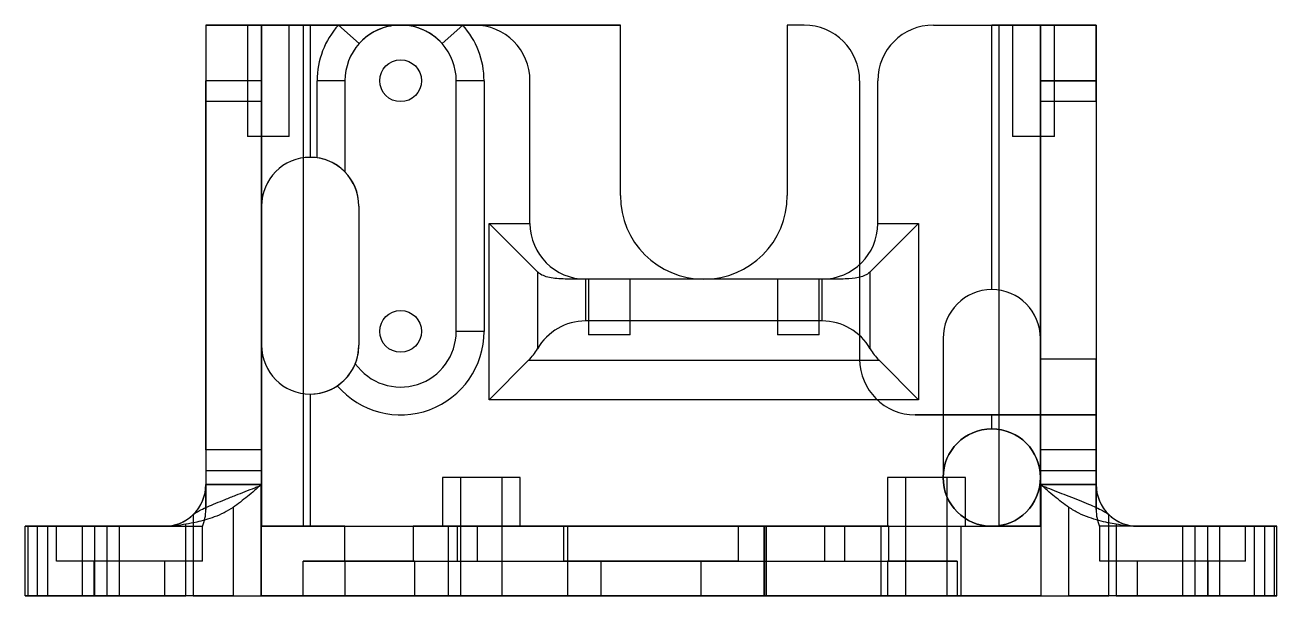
# Model space of a CAD drawing. Header units: millimetres. Extents: x -67 to 338, y -112 to 327.
# Drawn here: x 95.7 to 185.7, y -34.7 to 6.3 of the extents above; entities that cross this region are included whole.
import ezdxf

# ---------------------------------------------------------------- set-up
doc = ezdxf.new("R2010")
doc.units = ezdxf.units.MM

msp = doc.modelspace()

# ---------------------------------------------------------------- linework, layer by layer
at = {"color": 7, "linetype": 'Continuous', "lineweight": 25}
for p, q in [((108.708, 6.304), (112.708, 6.304)), ((112.708, 6.304), (108.708, 6.304)), ((108.708, 6.304), (108.708, -26.696)), ((111.708, 6.304), (111.708, -1.696)), ((114.708, 6.304), (111.708, 6.304)), ((138.508, 6.304), (112.708, 6.304)), ((112.708, 6.304), (115.708, 6.304)), ((112.708, 6.304), (116.208, 6.304)), ((115.708, 6.304), (112.708, 6.304)), ((112.708, 6.304), (116.208, 6.304)), ((116.208, 6.304), (112.708, 6.304)), ((112.708, 6.304), (112.708, -26.696)), ((112.708, -6.696), (112.708, 6.304)), ((112.708, 6.304), (112.708, -29.696)), ((114.708, -1.696), (114.708, 6.304)), ((115.708, 6.304), (115.708, -29.696)), ((116.208, 6.304), (118.236, 6.304)), ((128.008, 6.304), (116.208, 6.304)), ((116.208, 6.304), (116.208, -3.196)), ((116.208, 6.304), (138.508, 6.304)), ((118.236, 6.304), (122.708, 6.304)), ((119.727, 4.971), (118.236, 6.304)), ((122.708, 6.304), (127.18, 6.304)), ((127.18, 6.304), (125.69, 4.971)), ((127.18, 6.304), (128.008, 6.304)), ((138.508, -5.946), (138.508, 6.304)), ((151.708, 6.304), (150.508, 6.304)), ((150.508, 6.304), (150.508, -5.946)), ((161.008, 6.304), (165.208, 6.304)), ((165.208, -12.696), (165.208, 6.304)), ((165.208, 6.304), (168.708, 6.304)), ((168.708, 6.304), (165.208, 6.304)), ((165.708, 6.304), (168.708, 6.304)), ((165.708, 6.304), (165.708, -29.696)), ((168.708, 6.304), (165.708, 6.304)), ((166.708, 6.304), (166.708, -1.696)), ((169.708, 6.304), (166.708, 6.304)), ((168.708, -26.696), (168.708, 6.304)), ((168.708, 6.304), (168.708, 2.304)), ((168.708, 6.304), (168.708, -16.196)), ((168.708, -29.696), (168.708, 6.304)), ((168.708, 6.304), (172.708, 6.304)), ((172.708, 6.304), (168.708, 6.304)), ((169.708, -1.696), (169.708, 6.304)), ((172.708, 6.304), (172.708, -26.696)), ((172.708, 2.304), (172.708, 6.304)), ((112.708, 2.304), (108.708, 2.304)), ((112.708, 2.304), (108.708, 2.304)), ((112.708, 2.304), (108.708, 2.304)), ((112.708, 2.304), (108.708, 2.304)), ((112.708, 2.304), (108.708, 2.304)), ((108.708, 0.804), (108.708, 2.304)), ((108.708, 0.804), (108.708, 2.304)), ((108.708, 0.804), (108.708, 2.304)), ((108.708, 0.804), (108.708, 2.304)), ((108.708, 0.804), (108.708, 2.304)), ((112.708, 0.804), (112.708, 2.304)), ((112.708, 0.804), (112.708, 2.304)), ((112.708, 0.804), (112.708, 2.304)), ((112.708, 0.804), (112.708, 2.304)), ((112.708, 0.804), (112.708, 2.304)), ((116.708, -3.232), (116.708, 2.304)), ((118.708, 2.304), (116.708, 2.304)), ((118.708, 2.304), (118.708, -4.247)), ((126.708, -15.696), (126.708, 2.304)), ((128.708, 2.304), (126.708, 2.304)), ((128.708, 2.304), (128.708, -15.696)), ((132.008, -7.946), (132.008, 2.304)), ((155.708, 2.304), (155.708, -17.696)), ((157.008, -7.946), (157.008, 2.304)), ((172.708, 2.304), (168.708, 2.304)), ((172.708, 2.304), (168.708, 2.304)), ((172.708, 2.304), (168.708, 2.304)), ((172.708, 2.304), (168.708, 2.304)), ((172.708, 2.304), (168.708, 2.304)), ((168.708, 0.804), (168.708, 2.304)), ((168.708, 0.804), (168.708, 2.304)), ((168.708, 0.804), (168.708, 2.304)), ((168.708, 0.804), (168.708, 2.304)), ((168.708, 2.304), (168.708, -17.696)), ((168.708, 0.804), (168.708, 2.304)), ((168.708, 2.304), (172.708, 2.304)), ((172.708, 0.804), (172.708, 2.304)), ((172.708, 0.804), (172.708, 2.304)), ((172.708, 0.804), (172.708, 2.304)), ((172.708, 0.804), (172.708, 2.304)), ((172.708, 0.804), (172.708, 2.304)), ((172.708, 2.304), (172.708, -17.696)), ((108.708, -24.196), (108.708, 0.804)), ((112.708, 0.804), (108.708, 0.804)), ((112.708, 0.804), (112.708, -24.196)), ((168.708, 0.804), (168.708, -24.196)), ((172.708, 0.804), (168.708, 0.804)), ((172.708, 0.804), (172.708, -24.196)), ((114.708, -1.696), (111.708, -1.696)), ((169.708, -1.696), (166.708, -1.696)), ((112.708, -16.696), (112.708, -6.696)), ((119.708, -6.696), (119.708, -16.696)), ((129.08, -20.603), (129.08, -7.946)), ((129.08, -7.946), (132.008, -7.946)), ((132.544, -11.41), (129.08, -7.946)), ((159.936, -7.946), (156.472, -11.41)), ((157.008, -7.946), (159.936, -7.946)), ((159.936, -7.946), (159.936, -20.603)), ((132.544, -11.41), (132.544, -16.946)), ((156.472, -16.946), (156.472, -11.41)), ((153.008, -11.946), (136.008, -11.946)), ((136.008, -11.946), (136.008, -14.946)), ((136.208, -11.946), (136.208, -15.946)), ((139.208, -11.946), (136.208, -11.946)), ((139.208, -15.946), (139.208, -11.946)), ((149.808, -11.946), (149.808, -15.946)), ((152.808, -11.946), (149.808, -11.946)), ((152.808, -15.946), (152.808, -11.946)), ((153.008, -14.946), (153.008, -11.946)), ((153.008, -14.946), (136.008, -14.946)), ((128.708, -15.696), (126.708, -15.696)), ((139.208, -15.946), (136.208, -15.946)), ((152.808, -15.946), (149.808, -15.946)), ((161.708, -16.196), (161.708, -26.196)), ((112.708, -26.696), (112.708, -16.696)), ((112.708, -16.696), (112.708, -29.696)), ((131.908, -17.775), (129.08, -20.603)), ((131.908, -17.775), (157.108, -17.775)), ((159.936, -20.603), (157.108, -17.775)), ((168.708, -17.696), (168.708, -21.696)), ((172.708, -17.696), (168.708, -17.696)), ((172.708, -21.696), (172.708, -17.696)), ((116.208, -20.196), (116.208, -29.696)), ((159.936, -20.603), (129.08, -20.603)), ((168.708, -21.696), (159.708, -21.696)), ((159.708, -21.696), (165.208, -21.696)), ((165.208, -22.696), (165.208, -21.696)), ((165.208, -21.696), (168.708, -21.696)), ((168.708, -21.696), (168.708, -26.196)), ((168.708, -21.696), (172.708, -21.696)), ((172.708, -21.696), (168.708, -21.696)), ((172.708, -26.696), (172.708, -21.696)), ((108.708, -24.196), (108.708, -25.696)), ((108.708, -24.196), (108.708, -25.696)), ((108.708, -24.196), (108.708, -25.696)), ((108.708, -24.196), (108.708, -25.696)), ((108.708, -24.196), (108.708, -25.696)), ((112.708, -24.196), (108.708, -24.196)), ((112.708, -24.196), (112.708, -25.696)), ((112.708, -24.196), (112.708, -25.696)), ((112.708, -24.196), (112.708, -25.696)), ((112.708, -24.196), (112.708, -25.696)), ((112.708, -24.196), (112.708, -25.696)), ((168.708, -24.196), (168.708, -25.696)), ((168.708, -24.196), (168.708, -25.696)), ((168.708, -24.196), (168.708, -25.696)), ((168.708, -24.196), (168.708, -25.696)), ((168.708, -24.196), (168.708, -25.696)), ((172.708, -24.196), (168.708, -24.196)), ((172.708, -24.196), (172.708, -25.696)), ((172.708, -24.196), (172.708, -25.696)), ((172.708, -24.196), (172.708, -25.696)), ((172.708, -24.196), (172.708, -25.696)), ((172.708, -24.196), (172.708, -25.696)), ((108.708, -25.696), (112.708, -25.696)), ((108.708, -25.696), (112.708, -25.696)), ((108.708, -25.696), (112.708, -25.696)), ((108.708, -25.696), (112.708, -25.696)), ((108.708, -25.696), (112.708, -25.696)), ((168.708, -25.696), (172.708, -25.696)), ((168.708, -25.696), (172.708, -25.696)), ((168.708, -25.696), (172.708, -25.696)), ((168.708, -25.696), (172.708, -25.696)), ((168.708, -25.696), (172.708, -25.696)), ((108.708, -26.696), (112.708, -26.696)), ((112.708, -26.696), (108.708, -26.696)), ((112.675, -34.696), (112.675, -26.725)), ((125.708, -26.196), (125.708, -29.696)), ((125.708, -26.196), (125.708, -29.696)), ((131.308, -26.196), (125.721, -26.196)), ((131.308, -26.196), (125.721, -26.196)), ((127.008, -26.196), (127.008, -34.696)), ((127.008, -26.196), (127.008, -34.696)), ((130.008, -26.196), (127.008, -26.196)), ((130.008, -26.196), (127.008, -26.196)), ((130.008, -34.696), (130.008, -26.196)), ((130.008, -34.696), (130.008, -26.196)), ((131.308, -29.696), (131.308, -26.196)), ((131.308, -29.696), (131.308, -26.196)), ((157.708, -26.196), (157.708, -29.696)), ((157.708, -26.196), (157.708, -29.696)), ((163.308, -26.196), (157.721, -26.196)), ((163.308, -26.196), (157.721, -26.196)), ((159.008, -26.196), (159.008, -34.696)), ((159.008, -26.196), (159.008, -34.696)), ((162.008, -26.196), (159.008, -26.196)), ((162.008, -26.196), (159.008, -26.196)), ((162.008, -34.696), (162.008, -26.196)), ((162.008, -34.696), (162.008, -26.196)), ((163.308, -29.696), (163.308, -26.196)), ((163.308, -29.696), (163.308, -26.196)), ((168.708, -26.196), (168.708, -26.696)), ((168.708, -26.196), (168.708, -29.696)), ((172.708, -26.696), (168.708, -26.696)), ((168.708, -26.696), (172.708, -26.696)), ((168.742, -26.725), (168.742, -34.696)), ((110.663, -28.343), (110.663, -34.696)), ((170.753, -34.696), (170.753, -28.343)), ((95.708, -29.696), (96.608, -29.696)), ((96.608, -29.696), (95.708, -29.696)), ((95.708, -29.696), (97.317, -29.696)), ((95.905, -29.696), (95.708, -29.696)), ((95.708, -34.696), (95.708, -29.696)), ((105.708, -29.696), (95.905, -29.696)), ((95.905, -29.696), (95.905, -34.696)), ((96.608, -29.696), (101.608, -29.696)), ((99.808, -29.696), (96.608, -29.696)), ((96.608, -34.696), (96.608, -29.696)), ((97.317, -29.696), (105.84, -29.696)), ((97.317, -29.696), (97.317, -34.696)), ((97.958, -29.696), (97.958, -32.196)), ((105.708, -29.696), (97.972, -29.696)), ((100.708, -29.696), (99.808, -29.696)), ((99.808, -29.696), (99.808, -34.696)), ((101.608, -29.696), (100.708, -29.696)), ((100.708, -29.696), (100.708, -34.696)), ((101.608, -29.696), (102.508, -29.696)), ((102.508, -29.696), (101.608, -29.696)), ((101.608, -34.696), (101.608, -29.696)), ((102.508, -34.696), (102.508, -29.696)), ((105.84, -29.696), (105.708, -29.696)), ((105.708, -29.696), (108.445, -29.696)), ((107.272, -34.696), (107.272, -29.545)), ((107.774, -28.872), (107.806, -28.843)), ((107.806, -28.843), (107.806, -34.696)), ((108.458, -32.196), (108.458, -29.696)), ((116.208, -29.696), (112.708, -29.696)), ((112.708, -29.696), (115.708, -29.696)), ((116.208, -29.696), (112.708, -29.696)), ((118.708, -29.696), (112.708, -29.696)), ((112.708, -29.696), (118.708, -29.696)), ((112.708, -29.696), (116.208, -29.696)), ((112.708, -34.696), (112.708, -29.696)), ((115.708, -29.696), (165.708, -29.696)), ((116.208, -29.696), (165.208, -29.696)), ((118.708, -32.196), (118.708, -29.696)), ((123.608, -29.696), (123.608, -32.196)), ((123.608, -29.696), (123.608, -32.196)), ((126.808, -29.696), (123.621, -29.696)), ((126.808, -29.696), (123.621, -29.696)), ((125.708, -29.696), (131.296, -29.696)), ((125.708, -29.696), (131.296, -29.696)), ((126.118, -29.696), (126.118, -34.696)), ((134.723, -29.696), (126.119, -29.696)), ((126.158, -29.696), (163.006, -29.696)), ((126.158, -34.696), (126.158, -29.696)), ((126.808, -32.196), (126.808, -29.696)), ((126.808, -32.196), (126.808, -29.696)), ((128.208, -29.696), (128.208, -32.196)), ((153.208, -29.696), (128.208, -29.696)), ((134.408, -29.696), (134.408, -32.196)), ((147.008, -29.696), (134.421, -29.696)), ((134.723, -29.696), (148.998, -29.696)), ((134.723, -34.696), (134.723, -29.696)), ((147.008, -32.196), (147.008, -29.696)), ((148.811, -29.696), (148.811, -34.696)), ((157.256, -29.696), (148.812, -29.696)), ((148.885, -34.696), (148.885, -29.696)), ((149.008, -34.696), (149.008, -29.696)), ((153.208, -32.196), (153.208, -29.696)), ((154.608, -29.696), (154.608, -32.196)), ((154.608, -29.696), (154.608, -32.196)), ((157.808, -29.696), (154.621, -29.696)), ((157.808, -29.696), (154.621, -29.696)), ((157.256, -34.696), (157.256, -29.696)), ((157.708, -29.696), (163.296, -29.696)), ((157.708, -29.696), (163.296, -29.696)), ((157.808, -32.196), (157.808, -29.696)), ((157.808, -32.196), (157.808, -29.696)), ((163.008, -34.696), (163.008, -29.696)), ((168.708, -29.696), (165.208, -29.696)), ((168.708, -29.696), (165.208, -29.696)), ((165.208, -29.696), (168.708, -29.696)), ((165.708, -29.696), (168.708, -29.696)), ((172.958, -29.696), (172.958, -32.196)), ((175.708, -29.696), (172.972, -29.696)), ((173.611, -34.696), (173.611, -28.843)), ((173.611, -28.843), (173.643, -28.872)), ((174.145, -29.545), (174.145, -34.696)), ((175.576, -29.696), (184.1, -29.696)), ((175.708, -29.696), (175.576, -29.696)), ((185.512, -29.696), (175.708, -29.696)), ((175.708, -29.696), (183.445, -29.696)), ((179.808, -29.696), (178.908, -29.696)), ((178.908, -29.696), (179.808, -29.696)), ((178.908, -29.696), (178.908, -34.696)), ((180.708, -29.696), (179.808, -29.696)), ((179.808, -29.696), (184.808, -29.696)), ((179.808, -29.696), (179.808, -34.696)), ((181.608, -29.696), (180.708, -29.696)), ((180.708, -29.696), (180.708, -34.696)), ((184.808, -29.696), (181.608, -29.696)), ((181.608, -34.696), (181.608, -29.696)), ((183.458, -32.196), (183.458, -29.696)), ((184.1, -29.696), (185.708, -29.696)), ((184.1, -34.696), (184.1, -29.696)), ((185.708, -29.696), (184.808, -29.696)), ((184.808, -29.696), (185.708, -29.696)), ((184.808, -29.696), (184.808, -34.696)), ((185.708, -29.696), (185.512, -29.696)), ((185.512, -29.696), (185.512, -34.696)), ((185.708, -34.696), (185.708, -29.696)), ((108.458, -32.196), (97.971, -32.196)), ((100.658, -32.196), (100.658, -34.696)), ((105.758, -32.196), (100.671, -32.196)), ((105.758, -34.696), (105.758, -32.196)), ((118.708, -32.196), (115.708, -32.196)), ((115.708, -32.196), (118.708, -32.196)), ((118.708, -32.196), (115.708, -32.196)), ((115.708, -32.196), (118.708, -32.196)), ((115.708, -34.696), (115.708, -32.196)), ((118.708, -32.196), (118.708, -34.696)), ((123.708, -32.196), (118.708, -32.196)), ((118.708, -32.196), (123.708, -32.196)), ((123.608, -32.196), (126.796, -32.196)), ((123.608, -32.196), (126.796, -32.196)), ((123.708, -32.196), (123.708, -34.696)), ((123.708, -32.196), (157.708, -32.196)), ((128.208, -32.196), (153.208, -32.196)), ((147.008, -32.196), (134.421, -32.196)), ((137.108, -32.196), (137.108, -34.696)), ((144.308, -32.196), (137.121, -32.196)), ((144.308, -34.696), (144.308, -32.196)), ((154.608, -32.196), (157.796, -32.196)), ((154.608, -32.196), (157.796, -32.196)), ((162.708, -32.196), (157.708, -32.196)), ((157.708, -32.196), (162.708, -32.196)), ((157.708, -32.196), (157.708, -34.696)), ((162.708, -32.196), (162.708, -34.696)), ((183.458, -32.196), (172.971, -32.196)), ((175.658, -32.196), (175.658, -34.696)), ((180.758, -32.196), (175.671, -32.196)), ((180.758, -34.696), (180.758, -32.196)), ((97.317, -34.696), (95.708, -34.696)), ((95.708, -34.696), (96.608, -34.696)), ((96.608, -34.696), (95.708, -34.696)), ((95.905, -34.696), (95.708, -34.696)), ((107.806, -34.696), (95.905, -34.696)), ((96.608, -34.696), (101.608, -34.696)), ((99.808, -34.696), (96.608, -34.696)), ((97.317, -34.696), (107.272, -34.696)), ((99.808, -34.696), (100.708, -34.696)), ((105.758, -34.696), (100.671, -34.696)), ((100.708, -34.696), (101.608, -34.696)), ((101.608, -34.696), (102.508, -34.696)), ((102.508, -34.696), (101.608, -34.696)), ((110.663, -34.696), (107.272, -34.696)), ((107.806, -34.696), (112.675, -34.696)), ((110.663, -34.696), (170.753, -34.696)), ((168.742, -34.696), (112.675, -34.696)), ((112.708, -34.696), (115.708, -34.696)), ((115.708, -34.696), (112.708, -34.696)), ((115.708, -34.696), (118.708, -34.696)), ((118.708, -34.696), (115.708, -34.696)), ((123.708, -34.696), (118.708, -34.696)), ((118.708, -34.696), (123.708, -34.696)), ((123.708, -34.696), (157.708, -34.696)), ((134.723, -34.696), (126.119, -34.696)), ((126.158, -34.696), (163.006, -34.696)), ((130.008, -34.696), (127.008, -34.696)), ((130.008, -34.696), (127.008, -34.696)), ((134.723, -34.696), (148.998, -34.696)), ((144.308, -34.696), (137.121, -34.696)), ((157.256, -34.696), (148.812, -34.696)), ((157.708, -34.696), (162.708, -34.696)), ((162.708, -34.696), (157.708, -34.696)), ((162.008, -34.696), (159.008, -34.696)), ((162.008, -34.696), (159.008, -34.696)), ((168.742, -34.696), (173.611, -34.696)), ((174.145, -34.696), (170.753, -34.696)), ((185.512, -34.696), (173.611, -34.696)), ((174.145, -34.696), (184.1, -34.696)), ((180.758, -34.696), (175.671, -34.696)), ((178.908, -34.696), (179.808, -34.696)), ((179.808, -34.696), (178.908, -34.696)), ((179.808, -34.696), (184.808, -34.696)), ((179.808, -34.696), (180.708, -34.696)), ((180.708, -34.696), (181.608, -34.696)), ((184.808, -34.696), (181.608, -34.696)), ((185.708, -34.696), (184.1, -34.696)), ((184.808, -34.696), (185.708, -34.696)), ((185.708, -34.696), (184.808, -34.696)), ((185.708, -34.696), (185.512, -34.696))]:
    msp.add_line(p, q, dxfattribs=at)
at = {"color": 7, "linetype": 'Continuous', "lineweight": 25, "flags": 128}
for points in [[(112.675, -26.725), (112.699, -26.704), (112.708, -26.696)], [(168.708, -26.696), (168.718, -26.704), (168.742, -26.725)]]:
    msp.add_lwpolyline(points, dxfattribs=at)
at = {"color": 7, "linetype": 'Continuous', "lineweight": 25}
for centre, radius in [((122.708, 2.304), 1.5), ((122.708, 2.304), 1.5), ((122.708, -15.696), 1.5), ((122.708, -15.696), 1.5), ((165.208, -26.196), 3.5)]:
    msp.add_circle(centre, radius, dxfattribs=at)
for centre, radius, start, end in [((122.708, 2.304), 6, 138.18969, 180), ((122.708, 2.304), 4, 41.81031, 138.18969), ((122.708, 2.304), 6, 0, 41.81031), ((128.008, 2.304), 4, 0, 90), ((128.008, 2.304), 4, 0, 90), ((151.708, 2.304), 4, 0, 90), ((151.708, 2.304), 4, 0, 90), ((161.008, 2.304), 4, 90, 180), ((161.008, 2.304), 4, 90, 180), ((122.708, 2.304), 4, 138.18969, 180), ((122.708, 2.304), 4, 0, 41.81031), ((116.208, -6.696), 3.5, 0, 180), ((116.208, -6.696), 3.5, 90, 180), ((116.208, -6.696), 3.5, 81.78679, 90), ((116.208, -6.696), 3.5, 0, 90), ((116.208, -6.696), 3.5, 0, 90), ((116.208, -6.696), 3.5, 0, 44.41531), ((144.508, -5.946), 6, 180, 0), ((144.508, -5.946), 6, 180, 0), ((136.008, -7.946), 4, 180, 270), ((136.008, -7.946), 4, 180, 270), ((153.008, -7.946), 4, 270, 0), ((153.008, -7.946), 4, 270, 0), ((165.208, -16.196), 3.5, 90, 180), ((165.208, -16.196), 3.5, 90, 180), ((165.208, -16.196), 3.5, 0, 90), ((136.008, -18.946), 4, 90, 150), ((153.008, -18.946), 4, 30, 90), ((122.708, -15.696), 6, 220.64462, 0), ((122.708, -15.696), 4, 215.45068, 0), ((116.208, -16.696), 3.5, 180, 0), ((116.208, -16.696), 3.5, 180, 270), ((116.208, -16.696), 3.5, 270, 0), ((116.208, -16.696), 3.5, 270, 0), ((116.208, -16.696), 3.5, 337.84305, 0), ((129.08, -14.946), 4, 315, 330), ((159.936, -14.946), 4, 210, 225), ((159.708, -17.696), 4, 180, 270), ((159.708, -17.696), 4, 180, 270), ((116.208, -16.696), 3.5, 270, 303.80748), ((165.208, -26.196), 3.5, 90, 270), ((165.208, -26.196), 3.5, 0, 90), ((105.708, -26.696), 3, 270, 0), ((105.708, -26.696), 3, 270, 0), ((105.708, -26.696), 3, 270, 0), ((105.708, -26.696), 3, 313.50736, 0), ((165.208, -26.196), 3.5, 180, 270), ((165.208, -26.196), 3.5, 180, 270), ((165.208, -26.196), 3.5, 270, 0), ((175.708, -26.696), 3, 180, 270), ((175.708, -26.696), 3, 180, 226.49264), ((175.708, -26.696), 3, 180, 270), ((175.708, -26.696), 3, 180, 270), ((105.708, -28.497), 3, 336.26167, 0.00039), ((175.708, -28.497), 3, 179.99961, 203.71193), ((105.708, -26.696), 3, 270, 313.50736), ((175.708, -26.696), 3, 226.49264, 270)]:
    msp.add_arc(centre, radius, start, end, dxfattribs=at)
for points, knots in [([(122.708, 6.304), (122.705, 6.304), (122.629, 6.304), (122.328, 6.295), (121.8, 6.22), (121.195, 6.025), (120.664, 5.754), (120.19, 5.438), (119.887, 5.133), (119.727, 4.971)], [0, 0, 0, 0, 0.003194, 0.076159, 0.300186, 0.528946, 0.676677, 0.828514, 1, 1, 1, 1]), ([(125.69, 4.971), (125.529, 5.133), (125.231, 5.434), (124.757, 5.751), (124.232, 6.021), (123.622, 6.219), (123.094, 6.295), (122.788, 6.304), (122.711, 6.304), (122.708, 6.304)], [0, 0, 0, 0, 0.171484, 0.318676, 0.471057, 0.694732, 0.923842, 0.996806, 1, 1, 1, 1]), ([(118.708, -4.247), (118.692, -4.23), (118.661, -4.197), (118.404, -3.959), (117.969, -3.648), (117.356, -3.359), (116.9, -3.27), (116.708, -3.232)], [0, 0, 0, 0, 0.169948, 0.33856, 0.580344, 0.823108, 1, 1, 1, 1]), ([(136.008, -11.946), (135.789, -11.946), (135.343, -11.946), (134.695, -11.943), (134.079, -11.922), (133.53, -11.865), (133.056, -11.746), (132.74, -11.588), (132.591, -11.453), (132.544, -11.41)], [0, 0, 0, 0, 0.154676, 0.313761, 0.468461, 0.627982, 0.775924, 0.929566, 1, 1, 1, 1]), ([(156.472, -11.41), (156.382, -11.486), (156.199, -11.641), (155.712, -11.831), (154.931, -11.937), (153.938, -11.946), (153.273, -11.946), (153.008, -11.946)], [0, 0, 0, 0, 0.131115, 0.266616, 0.531205, 0.813017, 1, 1, 1, 1]), ([(118.156, -19.604), (118.318, -19.483), (118.641, -19.242), (119.008, -18.815), (119.271, -18.411), (119.423, -18.085), (119.441, -18.038), (119.45, -18.016)], [0, 0, 0, 0, 0.190254, 0.380193, 0.579089, 0.802131, 1, 1, 1, 1]), ([(107.806, -28.843), (107.872, -28.793), (108.006, -28.692), (108.35, -28.508), (108.813, -28.292), (109.404, -28.041), (110.093, -27.763), (110.813, -27.48), (111.536, -27.198), (112.099, -26.979), (112.454, -26.837), (112.586, -26.777), (112.629, -26.755), (112.657, -26.739), (112.67, -26.729), (112.675, -26.725)], [0, 0, 0, 0, 0.106814, 0.215992, 0.337776, 0.462901, 0.588314, 0.717103, 0.82335, 0.931495, 0.976435, 0.986554, 0.993001, 0.997246, 1, 1, 1, 1]), ([(108.708, -26.696), (108.708, -26.697), (108.708, -26.702), (108.708, -26.842), (108.708, -27.182), (108.708, -27.599), (108.708, -28.064), (108.708, -28.416), (108.708, -28.525), (108.708, -28.43), (108.708, -28.118), (108.708, -27.671), (108.708, -27.205), (108.708, -26.793), (108.708, -26.73), (108.708, -26.696)], [0, 0, 0, 0, 0.014357, 0.136688, 0.20941, 0.28314, 0.396581, 0.456407, 0.497428, 0.538669, 0.609554, 0.68192, 0.782532, 0.884946, 1, 1, 1, 1]), ([(112.708, -26.696), (112.705, -26.699), (112.373, -26.987), (111.715, -27.565), (111.014, -28.084), (110.663, -28.343)], [0, 0, 0, 0, 0.004816, 0.501928, 1, 1, 1, 1]), ([(170.753, -28.343), (170.404, -28.084), (169.703, -27.566), (169.045, -26.987), (168.711, -26.699), (168.708, -26.696)], [0, 0, 0, 0, 0.496632, 0.995184, 1, 1, 1, 1]), ([(168.742, -26.725), (168.747, -26.729), (168.76, -26.739), (168.787, -26.755), (168.831, -26.777), (168.962, -26.837), (169.314, -26.977), (169.876, -27.197), (170.593, -27.476), (171.317, -27.76), (172.001, -28.036), (172.598, -28.289), (173.06, -28.504), (173.409, -28.691), (173.543, -28.792), (173.611, -28.843)], [0, 0, 0, 0, 0.002754, 0.006999, 0.013446, 0.023565, 0.068506, 0.174758, 0.282897, 0.408332, 0.537099, 0.658904, 0.784008, 0.890831, 1, 1, 1, 1]), ([(172.708, -26.696), (172.708, -26.697), (172.708, -26.702), (172.708, -26.842), (172.708, -27.182), (172.708, -27.599), (172.708, -28.064), (172.708, -28.416), (172.708, -28.525), (172.708, -28.43), (172.708, -28.118), (172.708, -27.671), (172.708, -27.205), (172.708, -26.793), (172.708, -26.73), (172.708, -26.696)], [0, 0, 0, 0, 0.014357, 0.136688, 0.20941, 0.28314, 0.396581, 0.456407, 0.497428, 0.538669, 0.609554, 0.68192, 0.782532, 0.884946, 1, 1, 1, 1]), ([(110.663, -28.343), (110.449, -28.476), (110.015, -28.746), (109.33, -29.026), (108.665, -29.243), (107.96, -29.422), (107.523, -29.5), (107.272, -29.545)], [0, 0, 0, 0, 0.190841, 0.388131, 0.5673, 0.750771, 1, 1, 1, 1]), ([(174.145, -29.545), (173.955, -29.511), (173.569, -29.444), (172.905, -29.287), (172.192, -29.066), (171.449, -28.772), (170.985, -28.486), (170.753, -28.343)], [0, 0, 0, 0, 0.190548, 0.386028, 0.586728, 0.793695, 1, 1, 1, 1]), ([(107.272, -29.545), (107.034, -29.584), (106.559, -29.664), (106.08, -29.685), (105.84, -29.696)], [0, 0, 0, 0, 0.499393, 1, 1, 1, 1]), ([(175.576, -29.696), (175.337, -29.685), (174.859, -29.664), (174.383, -29.584), (174.145, -29.545)], [0, 0, 0, 0, 0.498843, 1, 1, 1, 1])]:
    msp.add_open_spline(points, degree=3, knots=knots, dxfattribs=at)

doc.saveas('drawing.dxf')
